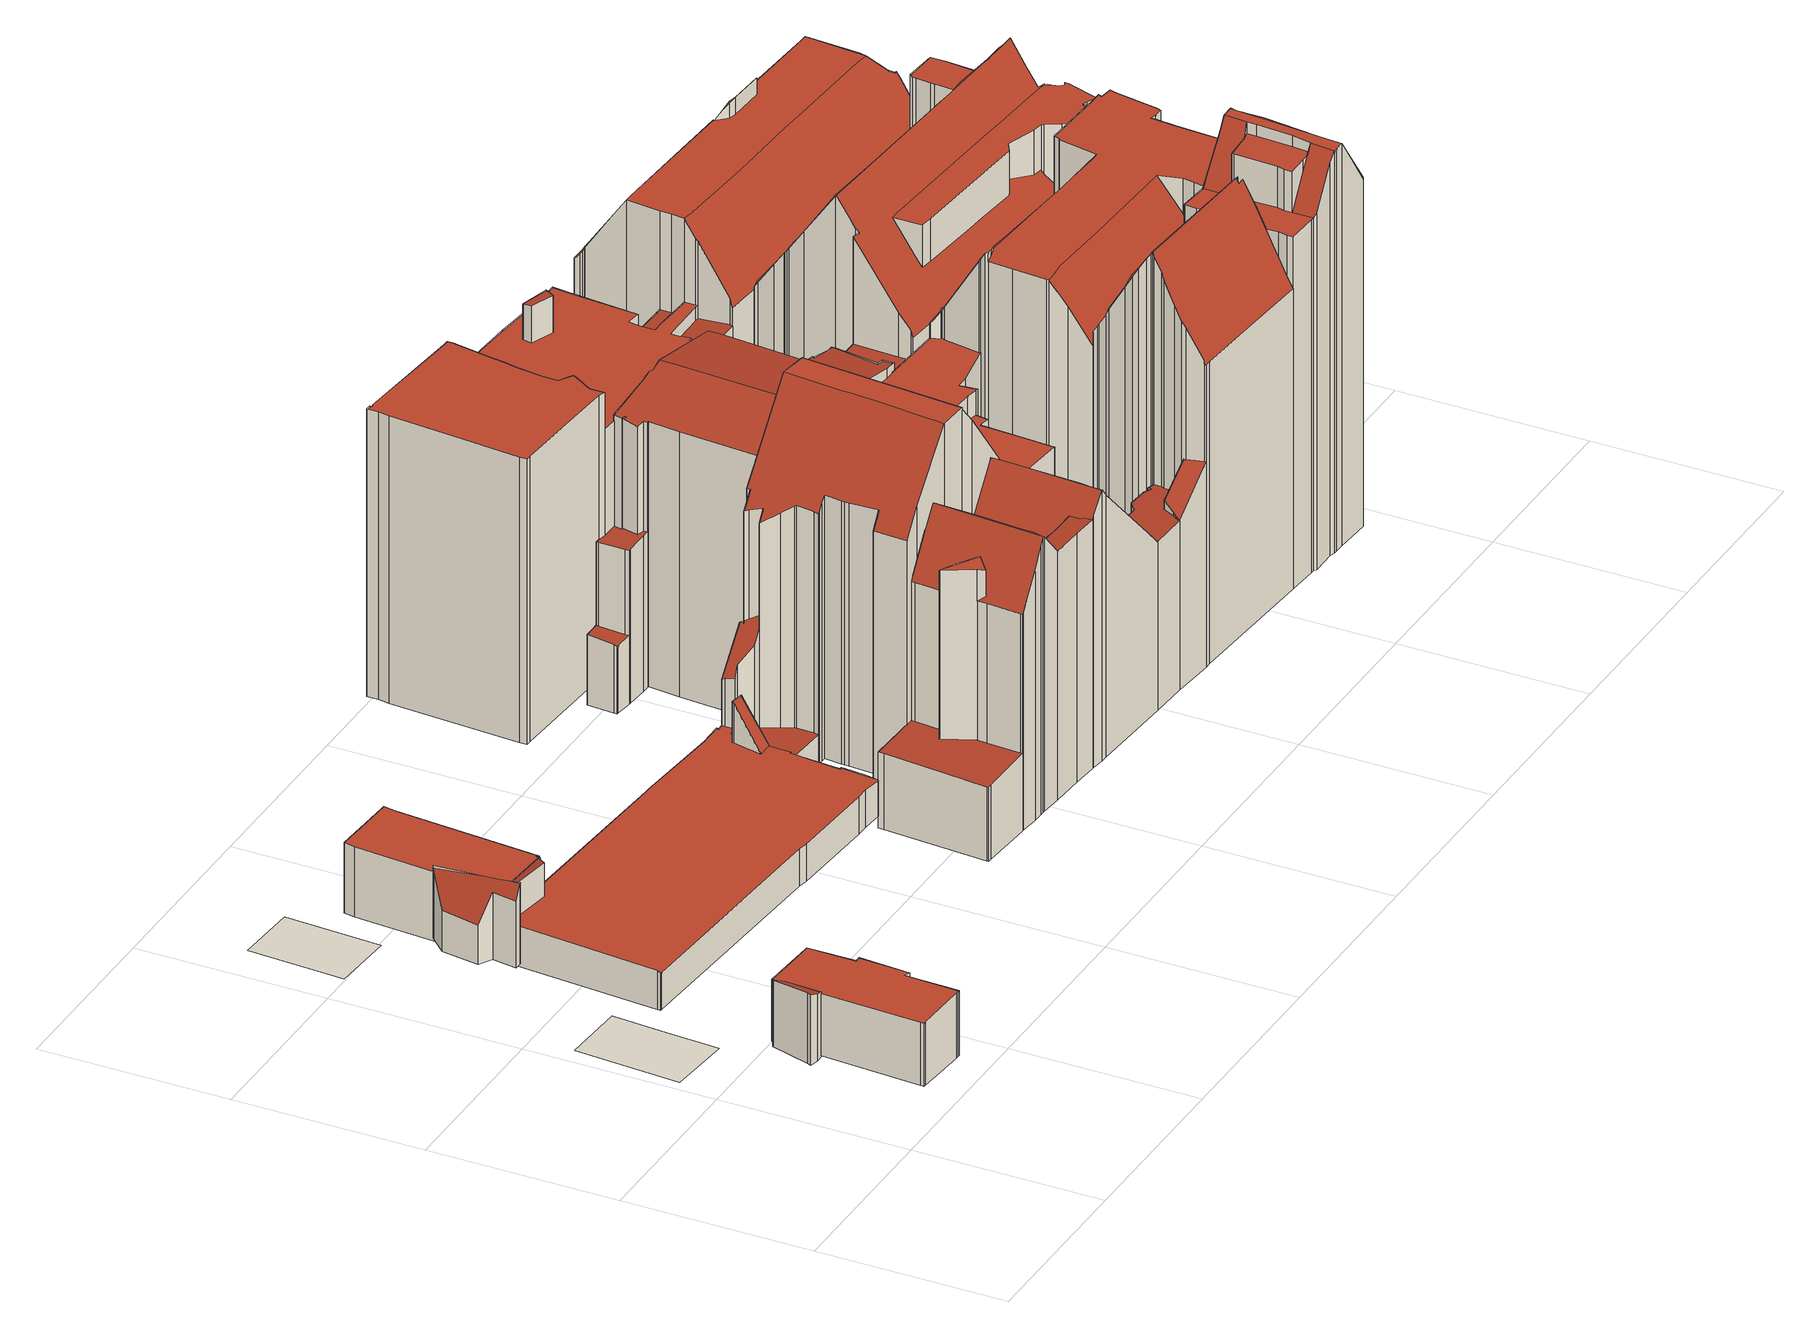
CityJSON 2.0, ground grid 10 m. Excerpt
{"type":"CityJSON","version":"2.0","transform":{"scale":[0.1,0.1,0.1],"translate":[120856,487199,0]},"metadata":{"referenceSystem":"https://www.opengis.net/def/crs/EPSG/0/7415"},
"CityObjects":{
"building1":{"type":"Building","attributes":{"dak_type":"slanted","data_area":1.14,"data_coverage":0.863,"geconstateerd":false,"gid":17598517,"h_dak_50p":4.83,"h_dak_70p":4.89,"h_dak_max":4.95,"h_dak_min":4.67,"h_maaiveld":1.17,"kas_warenhuis":false,"lod11_replace":false,"ondergronds_type":"above ground","oorspronkelijkbouwjaar":1005,"pw_actueel":"yes","pw_bron":"ahn3","reconstructie_methode":"tudelft3d-geoflow","reconstruction_skipped":false,"rmse_lod12":0.136,"rmse_lod13":0.136,"rmse_lod22":0.116,"rn":1,"status":"Pand in gebruik","t_run":45.29,"val3dity_codes_lod12":"[]","val3dity_codes_lod13":"[]","val3dity_codes_lod22":"[]"},"children":["building1-1"]},
"building1-1":{"type":"BuildingPart","parents":["building1"],"geometry":[{"type":"Solid","lod":"2.2","boundaries":[[[[0,1,2,3,4,5,6]],[[7,6,5,8]],[[8,5,4,9]],[[10,0,6,7]],[[9,4,3,11]],[[12,1,0,10]],[[13,2,1,12]],[[11,3,2,13]],[[12,10,7,8,9,11,13]]]],"semantics":{"surfaces":[{"type":"GroundSurface"},{"type":"WallSurface","on_footprint_edge":true},{"type":"RoofSurface"}],"values":[[0,1,1,1,1,1,1,1,2]]}}]},
"building2":{"type":"Building","attributes":{"dak_type":"horizontal","data_area":24.01,"data_coverage":0.89,"geconstateerd":false,"gid":17598515,"h_dak_50p":4.69,"h_dak_70p":4.72,"h_dak_max":4.9,"h_dak_min":4.61,"h_maaiveld":1.25,"kas_warenhuis":false,"lod11_replace":false,"ondergronds_type":"above ground","oorspronkelijkbouwjaar":1005,"pw_actueel":"yes","pw_bron":"ahn3","reconstructie_methode":"tudelft3d-geoflow","reconstruction_skipped":false,"rmse_lod12":0.0453,"rmse_lod13":0.0449,"rmse_lod22":0.0235,"rn":1,"status":"Pand in gebruik","t_run":69.12,"val3dity_codes_lod12":"[]","val3dity_codes_lod13":"[]","val3dity_codes_lod22":"[]"},"children":["building2-1"]},
"building2-1":{"type":"BuildingPart","parents":["building2"],"geometry":[{"type":"Solid","lod":"2.2","boundaries":[[[[14,15,16,17,18,19,20,21,22,23,24,25,26,27,28,29]],[[30,20,19,31]],[[31,19,18,32]],[[33,28,27,34]],[[35,15,14,36]],[[37,17,16,38]],[[32,18,17,37]],[[39,26,25,40]],[[34,27,26,39]],[[40,25,24,41]],[[42,22,21,43]],[[43,21,20,30]],[[41,24,23,44]],[[38,16,15,35]],[[36,14,29,45]],[[44,23,22,42]],[[45,29,28,33]],[[40,41,44,42,43,30,31,32,37,38,35,36,45,33,34,39]]]],"semantics":{"surfaces":[{"type":"GroundSurface"},{"type":"WallSurface","on_footprint_edge":true},{"type":"RoofSurface"}],"values":[[0,1,1,1,1,1,1,1,1,1,1,1,1,1,1,1,1,2]]}}]},
"building3":{"type":"Building","attributes":{"dak_type":"no points","data_area":0,"data_coverage":0,"geconstateerd":false,"gid":17598519,"h_maaiveld":1.18,"kas_warenhuis":false,"lod11_replace":false,"ondergronds_type":"above ground","oorspronkelijkbouwjaar":1005,"pw_actueel":"yes","pw_bron":"ahn3","reconstructie_methode":"tudelft3d-geoflow","reconstruction_skipped":true,"rn":1,"status":"Pand in gebruik","t_run":30.95},"geometry":[{"type":"MultiSurface","lod":"0","boundaries":[[[46,47,48,49,50]]]}]},
"building4":{"type":"Building","attributes":{"dak_type":"slanted","data_area":2.9,"data_coverage":0.989,"geconstateerd":false,"gid":17598529,"h_dak_50p":4.79,"h_dak_70p":4.87,"h_dak_max":5,"h_dak_min":3.23,"h_maaiveld":1.32,"kas_warenhuis":false,"lod11_replace":false,"ondergronds_type":"above ground","oorspronkelijkbouwjaar":1005,"pw_actueel":"yes","pw_bron":"ahn3","reconstructie_methode":"tudelft3d-geoflow","reconstruction_skipped":false,"rmse_lod12":0.595,"rmse_lod13":0.755,"rmse_lod22":0.177,"rn":1,"status":"Pand in gebruik","t_run":40.43,"val3dity_codes_lod12":"[]","val3dity_codes_lod13":"[]","val3dity_codes_lod22":"[]"},"children":["building4-1"]},
"building4-1":{"type":"BuildingPart","parents":["building4"],"geometry":[{"type":"Solid","lod":"2.2","boundaries":[[[[51,52,53,54,55,56,57,58]],[[59,56,55,60]],[[61,54,53,62]],[[62,53,52,63]],[[64,58,57,65]],[[66,51,58,64]],[[63,52,51,66]],[[65,57,56,59]],[[60,55,54,61]],[[61,62,63,66,64,65,59,60]]]],"semantics":{"surfaces":[{"type":"GroundSurface"},{"type":"WallSurface","on_footprint_edge":true},{"type":"RoofSurface"}],"values":[[0,1,1,1,1,1,1,1,1,2]]}}]},
"building5":{"type":"Building","attributes":{"dak_type":"no planes","data_area":0,"data_coverage":0,"geconstateerd":false,"gid":17598509,"h_maaiveld":1.16,"kas_warenhuis":false,"lod11_replace":false,"ondergronds_type":"above ground","oorspronkelijkbouwjaar":1005,"pw_actueel":"yes","pw_bron":"ahn3","reconstructie_methode":"tudelft3d-geoflow","reconstruction_skipped":true,"rn":1,"status":"Pand in gebruik","t_run":24.89},"geometry":[{"type":"MultiSurface","lod":"0","boundaries":[[[67,68,69,70]]]}]},
"building6":{"type":"Building","attributes":{"dak_type":"horizontal","data_area":26.65,"data_coverage":0.848,"geconstateerd":false,"gid":17598507,"h_dak_50p":4.86,"h_dak_70p":4.87,"h_dak_max":5.01,"h_dak_min":4.78,"h_maaiveld":1.12,"kas_warenhuis":false,"lod11_replace":false,"ondergronds_type":"above ground","oorspronkelijkbouwjaar":1005,"pw_actueel":"yes","pw_bron":"ahn3","reconstructie_methode":"tudelft3d-geoflow","reconstruction_skipped":false,"rmse_lod12":0.0403,"rmse_lod13":0.042,"rmse_lod22":0.0267,"rn":1,"status":"Pand in gebruik","t_run":57.33,"val3dity_codes_lod12":"[]","val3dity_codes_lod13":"[]","val3dity_codes_lod22":"[]"},"children":["building6-1"]},
"building6-1":{"type":"BuildingPart","parents":["building6"],"geometry":[{"type":"Solid","lod":"2.2","boundaries":[[[[71,72,73,74,75,76,77,78,79,80,81]],[[82,76,75,83]],[[84,71,81,85]],[[86,78,77,87]],[[87,77,76,82]],[[88,79,78,86]],[[89,80,79,88]],[[90,74,73,91]],[[91,73,72,92]],[[83,75,74,90]],[[92,72,71,84]],[[85,81,80,89]],[[92,84,85,89,88,86,87,82,83,90,91]]]],"semantics":{"surfaces":[{"type":"GroundSurface"},{"type":"WallSurface","on_footprint_edge":true},{"type":"RoofSurface"}],"values":[[0,1,1,1,1,1,1,1,1,1,1,1,2]]}}]},
"building7":{"type":"Building","attributes":{"dak_type":"slanted","data_area":401.01,"data_coverage":0.884,"geconstateerd":false,"gid":17598534,"h_dak_50p":14.51,"h_dak_70p":17.62,"h_dak_max":20.43,"h_dak_min":2.55,"h_maaiveld":1.09,"kas_warenhuis":false,"lod11_replace":false,"ondergronds_type":"above ground","oorspronkelijkbouwjaar":1730,"pw_actueel":"yes","pw_bron":"ahn3","reconstructie_methode":"tudelft3d-geoflow","reconstruction_skipped":false,"rmse_lod12":8.68,"rmse_lod13":1.57,"rmse_lod22":0.309,"rn":1,"status":"Pand in gebruik","t_run":903.51,"val3dity_codes_lod12":"[]","val3dity_codes_lod13":"[]","val3dity_codes_lod22":"[]"},"children":["building7-1"]},
"building7-1":{"type":"BuildingPart","parents":["building7"],"geometry":[{"type":"Solid","lod":"2.2","boundaries":[[[[93,94,95,96,97,98,99,100,101,102,103,104,105,78,77,106,107,108,109,110,111,112,113,114,115,116,117,118,119,120,121,122,123,124,125,126,127,128,129,130,131,132,133,134,135,136,137,138,139,140,141,142,143,144,145,146,147,148,149,150,151,152,153,154,155,156,157,158,159,160,161,162,163,164,165,166,167,168,169,170,171,172,173,174,175]],[[176,140,139,177]],[[178,163,162,179]],[[179,162,161,180]],[[181,123,122,182]],[[183,118,117,184]],[[185,169,168,186]],[[187,105,104,188]],[[189,187,190,191]],[[192,121,120,193]],[[194,195,196,197]],[[198,138,137,199]],[[199,137,136,200]],[[201,77,78,202]],[[202,78,105,187,189]],[[203,204,205,206]],[[207,145,144,208]],[[209,210,211,212]],[[213,149,148,214]],[[214,148,147,215]],[[216,217,218,219]],[[197,196,220,221]],[[222,119,118,183]],[[223,154,153,224]],[[221,220,152,151,225]],[[226,227,195,194]],[[227,226,228]],[[229,124,123,181]],[[230,135,134,231]],[[231,134,133,232]],[[233,95,94,234]],[[234,94,93,235]],[[236,174,173,237]],[[238,239,170,169,185]],[[240,172,171,241]],[[242,224,153,152,220]],[[243,244,245,210,209]],[[246,247,248,249]],[[250,116,115,247,246]],[[251,146,145,207]],[[252,253,232,254]],[[255,230,253,252]],[[256,200,136,135,230,255]],[[257,223,258,259]],[[260,128,127,261]],[[262,263,264,265]],[[266,97,96,267]],[[212,211,268,269,270]],[[188,104,103,271]],[[272,273,274,275]],[[276,98,97,266]],[[277,155,154,223,257]],[[219,218,278,279]],[[259,258,279,280]],[[280,279,278,281,282]],[[283,114,113,284,285]],[[182,122,121,192]],[[215,147,146,251]],[[286,107,106,287]],[[288,289,290,291]],[[292,293,289,288]],[[294,129,128,260,295]],[[295,260,296,297]],[[298,299,300,301]],[[302,167,166,303]],[[304,109,108,305]],[[306,132,131,307,308]],[[309,310,311,312]],[[205,313,206]],[[206,313,314,315]],[[315,314,310,309]],[[313,205,299,298]],[[316,110,109,304]],[[261,127,126,317]],[[318,165,164,319]],[[320,240,263,262]],[[237,173,172,240,320]],[[321,322,323]],[[324,325,326,327]],[[328,329,330,331,332]],[[282,281,325,324]],[[225,151,150,333]],[[334,335,336,337]],[[338,101,100,339]],[[340,287,106,77,201]],[[275,274,287,340]],[[193,120,119,222]],[[249,248,341,342]],[[186,168,167,302]],[[319,164,163,178]],[[235,93,175,343]],[[331,330,244,243]],[[332,331,344,345]],[[191,190,273,272]],[[317,126,125,346]],[[346,125,124,229]],[[269,268,217,216]],[[270,269,347,348]],[[348,347,224,242]],[[303,166,165,318]],[[349,142,141,350,351]],[[352,156,155,277]],[[350,141,140,176]],[[353,354,200,256]],[[177,139,138,198]],[[254,232,133,132,306]],[[333,150,149,213]],[[355,157,156,352]],[[323,322,356,357]],[[358,359,360,361]],[[362,143,142,349]],[[297,296,293,292]],[[208,144,143,362]],[[351,350,354,353]],[[363,364,327,365]],[[305,108,107,286]],[[247,115,114,283]],[[184,117,116,250]],[[366,367,368]],[[369,370,371,372]],[[373,374,375,376]],[[377,111,110,316]],[[284,113,112,378]],[[378,112,111,377]],[[379,380,301,381]],[[381,301,300,382,383]],[[285,284,380,379]],[[383,382,359,358]],[[337,336,384,385]],[[386,361,360,335,334]],[[342,341,361,386]],[[372,371,374,373]],[[387,388,389,390]],[[365,327,326,391,388,387]],[[388,391,245,244]],[[390,389,392,393]],[[393,392,394,395]],[[396,395,394,329,328]],[[291,290,395,396]],[[345,344,397]],[[398,102,101,338]],[[271,103,102,398]],[[180,161,160,399]],[[399,160,159,400]],[[376,375,364,363]],[[307,131,130,401]],[[401,130,129,294]],[[308,307,402,403]],[[402,404,403]],[[403,404,367,366]],[[339,100,99,405]],[[405,99,98,276]],[[343,175,174,236]],[[385,384,406,407]],[[408,158,157,355]],[[400,159,158,409]],[[409,158,408]],[[312,311,410]],[[265,264,204,203]],[[241,171,170,239]],[[407,406,239,238]],[[267,96,95,233]],[[357,356,370,369]],[[253,230,231,232]],[[224,347,269,216,219,279,258,223]],[[191,272,275,340,201,202,189]],[[363,365,387,390,393,395,290,289,293,296,260,261,317,346,229,181,411,321,323,357,369,372,373,376]],[[217,268,211,210,245,391,326,325,281,278,218]],[[212,270,348,242,220,196,195,227,228,412,413,414]],[[177,198,199,200,354,350,176]],[[415,416,417,418,419,420,371,370,356,322,321,411,181,182,192,421,409,408,355,352,277]],[[262,265,203,410,311,310,314,313,298,301,380,284,378,377,316,304,305,286,287,274,273,190,187,188,271,398,338,339,405,276,266,267,233,234,235,343,236,237,320]],[[381,383,358,361,341,248,247,283,285,379]],[[204,264,263,240,241,239,406,384,336,335,360,359,382,300,299,205]],[[329,394,392,389,388,244,330]],[[385,407,238,185,186,302,303,318,319,178,179,180,399,400,422,423,424,425,426,427,193,222,183,184,250,246,249,342,386,334,337]],[[420,419,418,417,416,415,277,257,259,280,282,324,327,364,375,374,371]],[[367,404,402,307,401,294,295,297,292,288,291,396,328,332,345,397,428,429,368]],[[403,366,368,429,428,397,344,331,243,209,212,414,413,412,228,226,194,197,221,225,333,213,214,215,251,207,208,362,349,351,353,256,255,252,254,306,308]],[[409,421,192,193,427,426,425,424,423,422,400]],[[312,410,203,206,315,309]]]],"semantics":{"surfaces":[{"type":"GroundSurface"},{"type":"WallSurface","on_footprint_edge":true},{"type":"WallSurface","on_footprint_edge":false},{"type":"RoofSurface"}],"values":[[0,1,1,1,1,1,1,1,2,1,2,1,1,1,1,2,1,2,1,1,2,2,1,1,1,2,2,1,1,1,1,1,1,1,1,1,2,2,1,1,2,2,1,2,1,2,1,2,1,2,1,1,2,2,2,1,1,1,1,2,2,1,2,2,1,1,1,2,2,2,2,2,1,1,1,2,1,2,2,2,2,1,2,1,1,2,1,2,1,1,1,2,2,2,1,1,2,2,2,1,1,1,1,2,1,1,1,1,2,2,1,2,1,2,2,1,1,1,2,2,2,1,1,1,2,2,2,2,2,2,2,2,2,2,2,2,2,2,2,2,1,1,1,1,2,1,1,2,2,2,1,1,1,2,1,1,1,2,2,1,2,1,2,3,3,3,3,3,3,3,3,3,3,3,3,3,3,3,3,3,3]]}}]},
"building8":{"type":"Building","attributes":{"dak_type":"slanted","data_area":174.55,"data_coverage":0.864,"geconstateerd":false,"gid":17599100,"h_dak_50p":14.82,"h_dak_70p":19.44,"h_dak_max":22.4,"h_dak_min":4.49,"h_maaiveld":0.493,"kas_warenhuis":false,"lod11_replace":false,"ondergronds_type":"above ground","oorspronkelijkbouwjaar":1005,"pw_actueel":"yes","pw_bron":"ahn3","reconstructie_methode":"tudelft3d-geoflow","reconstruction_skipped":false,"rmse_lod12":6.31,"rmse_lod13":1.42,"rmse_lod22":0.278,"rn":1,"status":"Pand in gebruik","t_run":530.34,"val3dity_codes_lod12":"[]","val3dity_codes_lod13":"[]","val3dity_codes_lod22":"[]"},"children":["building8-1"]},
"building8-1":{"type":"BuildingPart","parents":["building8"],"geometry":[{"type":"Solid","lod":"2.2","boundaries":[[[[430,431,432,433,434,435,436,437,438,439,440,441,442,443,444,445,446,447,448,449,450,451,452,453,454,455,456,457,458,459,460,461,462,463,464,465,466,467,468,469,470,471,472,473,474,475,476,477,478,479,480,481,482,483,484,485,486,487,488]],[[489,490,491,492]],[[493,454,453,494,495]],[[496,457,456,497]],[[498,436,435,499]],[[500,501,502]],[[503,446,445,504]],[[501,500,505,506]],[[507,475,474,508]],[[495,494,509,510]],[[511,459,458,512]],[[513,472,471,514]],[[515,516,517,518]],[[519,437,436,498]],[[520,440,439,521]],[[522,523,524,525]],[[526,443,442,527]],[[528,466,465,529]],[[530,452,451,531]],[[532,441,440,520]],[[533,438,437,519]],[[534,449,448,535]],[[536,537,538,539,540]],[[540,539,541,490,489]],[[542,455,454,493]],[[543,544,545,546]],[[547,548,549,550]],[[551,462,461,549]],[[497,456,455,542]],[[508,474,473,552]],[[553,554,555,556]],[[557,558,544,543]],[[559,560,561,562,563]],[[564,565,560,559]],[[566,488,487,567]],[[568,569,570]],[[552,473,472,513]],[[571,572,558,557]],[[573,574,572,571,575]],[[576,481,480,577]],[[506,505,578,579]],[[575,571,580,581]],[[582,583,584,585]],[[546,545,583,582]],[[586,587,588,589]],[[529,465,464,590]],[[591,444,443,526]],[[592,484,483,593]],[[514,471,470,594,595]],[[525,524,548,547]],[[531,451,450,596]],[[518,517,597,598,599]],[[600,601,463,462,551]],[[602,603,604,605]],[[593,483,482,606]],[[607,608,609,610]],[[611,612,608,607]],[[512,458,457,496]],[[594,470,469,613]],[[595,594,614,615]],[[616,476,475,507]],[[617,477,476,616]],[[577,480,479,618]],[[619,486,485,620]],[[621,482,481,576]],[[622,623,624,625]],[[599,598,623,622]],[[625,624,626,627]],[[628,629,612,611]],[[630,631,632,633]],[[535,448,447,634]],[[635,636,634,637]],[[494,453,452,530]],[[510,509,538,537]],[[537,536,638]],[[579,578,569,568]],[[590,464,463,601]],[[639,640,641]],[[613,469,468,642]],[[643,644,645,646]],[[596,450,449,534]],[[647,648,649]],[[562,561,554,553]],[[563,562,650,651]],[[652,653,654,655]],[[655,654,656,657]],[[657,656,587,586]],[[658,659,660,661]],[[662,663,664,665]],[[606,482,621]],[[618,479,478,666]],[[666,478,477,617]],[[627,626,667,668]],[[668,667,669,670]],[[589,588,671,672]],[[659,658,502]],[[642,468,467,603,602]],[[673,430,488,566]],[[610,609,570]],[[620,485,484,592]],[[633,632,601,600]],[[646,645,631,630]],[[585,584,674,675]],[[676,677,678,679,680]],[[675,674,681,682]],[[683,684,677,676]],[[682,681,684,683]],[[521,439,438,533]],[[504,445,444,591]],[[685,686,640,639]],[[648,647,686,685]],[[527,442,441,532]],[[637,634,447,446,503]],[[499,435,434,687]],[[687,434,433,688]],[[689,690,687]],[[490,541,691,692]],[[692,691,636,635]],[[492,491,638]],[[556,555,693,694]],[[695,696,697,698]],[[679,678,696,695]],[[680,679,699]],[[700,701,644,643]],[[598,597,701,700]],[[605,604,516,515]],[[603,467,466,528]],[[694,693,690,689]],[[651,650,702]],[[702,650,688,703]],[[704,432,431,705]],[[706,707,705,708]],[[703,688,433,432,704]],[[550,549,461,460,709]],[[710,711,712,713]],[[713,712,714,715]],[[716,717,718,719]],[[715,714,720,721]],[[722,723,711,710]],[[721,720,723,722]],[[709,460,459,511]],[[724,725,523,522]],[[670,669,574,573]],[[726,727,725,724]],[[719,718,727,726]],[[698,697,717,716]],[[728,729,565,564]],[[581,580,729,728]],[[615,614,730,731]],[[731,730,732]],[[665,664,732]],[[672,671,663,662]],[[661,660,629,628]],[[653,652,733]],[[734,735,707,706]],[[735,734,733]],[[708,705,431,430,673]],[[567,487,486,619]],[[569,578,505,500,502,658,661,628,611,607,610,570]],[[634,636,691,541,539,538,509,494,530,531,596,534,535]],[[617,616,507,736,737,738,739,740,593,606,621,576,577,618,666]],[[620,592,593,740,739,738,737,736,507,508,741,501,506,579,568,742]],[[743,744,686,647,649,745,746,747,521,533,519,748,749,750,751,512,496,497,752]],[[648,685,639,641,753,754,532,520,521,747,746,745,649]],[[532,754,753,641,640,686,744,743,752,497,542,493,755,756,757,758,759,760,527]],[[759,758,757,756,755,493,495,510,537,638,491,490,692,635,637,503,504,591,526,527,760]],[[492,638,536,540,489]],[[552,513,514,761,762,659,502,501,741,508]],[[516,604,603,528,529,590,601,632,631,645,644,701,597,517]],[[688,650,562,553,556,694,689,687]],[[709,511,512,751,750,749,748,519,498,499,763,764,699,679,695,698,716,719,726,724,522,525,547,550],[720,714,712,711,723]],[[721,722,710,713,715]],[[575,581,728,564,559,563,651,702,703,704,705,707,735,733,652,655,657,586,765,573]],[[729,580,571,557,543,546,582,585,675,682,683,676,680,699,764,763,499,687,690,693,555,554,561,560,565]],[[732,730,614,594,613,642,602,605,515,518,599,622,625,627,668,670,573,765,586,589,672,662,665]],[[570,609,608,766,767,566,567,619,620,742,568]],[[708,673,566,767,766,608,612,629,660,659,762,761,514,595,615,731,732,664,663,671,588,587,656,654,653,733,734,706]],[[624,623,598,700,643,646,630,633,600,551,549,548,524,523,725,727,718,717,697,696,678,677,684,681,674,584,583,545,544,558,572,574,669,667,626]]]],"semantics":{"surfaces":[{"type":"GroundSurface"},{"type":"WallSurface","on_footprint_edge":false},{"type":"WallSurface","on_footprint_edge":true},{"type":"RoofSurface"}],"values":[[0,1,2,2,2,1,2,1,2,1,2,2,1,2,2,1,2,2,2,2,2,2,1,1,2,1,1,2,2,2,1,1,1,1,2,1,2,1,1,2,1,1,1,1,1,2,2,2,2,1,2,1,2,1,2,1,1,2,2,1,2,2,2,2,2,1,1,1,1,1,2,1,2,1,1,1,2,1,2,1,2,1,1,1,1,1,1,1,1,2,2,2,1,1,1,1,2,2,1,2,1,1,1,1,1,1,1,2,2,1,1,2,2,2,2,1,1,1,1,1,1,1,1,1,1,1,2,1,1,1,2,1,2,2,1,1,1,1,1,1,2,1,1,1,1,1,1,1,1,1,1,1,1,1,1,1,2,2,3,3,3,3,3,3,3,3,3,3,3,3,3,3,3,3,3,3,3,3]]}}]},
"building9":{"type":"Building","attributes":{"dak_type":"slanted","data_area":277.92,"data_coverage":0.884,"geconstateerd":false,"gid":17598512,"h_dak_50p":16.45,"h_dak_70p":17.51,"h_dak_max":21.67,"h_dak_min":2.33,"h_maaiveld":1.12,"kas_warenhuis":false,"lod11_replace":false,"ondergronds_type":"above ground","oorspronkelijkbouwjaar":1886,"pw_actueel":"yes","pw_bron":"ahn3","reconstructie_methode":"tudelft3d-geoflow","reconstruction_skipped":false,"rmse_lod12":2.6,"rmse_lod13":1.66,"rmse_lod22":0.372,"rn":1,"status":"Pand in gebruik","t_run":493.85,"val3dity_codes_lod12":"[]","val3dity_codes_lod13":"[]","val3dity_codes_lod22":"[]"},"children":["building9-1"]},
"building9-1":{"type":"BuildingPart","parents":["building9"],"geometry":[{"type":"Solid","lod":"2.2","boundaries":[[[[768,769,770,771,772,773,774,775,776,777,778,779,780,781,782,783,784,785,786,787,788,789,790,791,792,793,794,795,796,797,798,799,800,801,802,803,804,805,806,807,808,809,810,811,812]],[[813,793,792,814]],[[815,797,796,816]],[[817,806,805,818]],[[819,779,778,820]],[[821,807,806,817]],[[822,823,824,825]],[[826,827,828,829]],[[829,828,794,793,813]],[[830,808,807,821]],[[831,780,779,819]],[[818,805,804,832]],[[833,834,835,836]],[[837,838,839,840]],[[816,796,795,841]],[[842,843,844,845]],[[845,844,846]],[[847,771,770,848]],[[849,777,776,850]],[[851,787,786,852]],[[853,854,855,856]],[[857,820,778,777,849]],[[852,786,785,858]],[[856,855,859,860]],[[825,824,843,842]],[[861,802,801,862]],[[863,784,783,864]],[[865,831,854,853]],[[866,867,868,869]],[[870,871,872,873]],[[874,781,780,831,865]],[[875,788,787,851]],[[869,868,876,877]],[[860,859,878,879]],[[858,785,784,863]],[[880,881,882,883,884]],[[884,883,885,886]],[[840,839,798,797,815]],[[887,799,798,839]],[[832,804,803,888]],[[889,890,891,892]],[[873,872,893,894,895]],[[886,885,896,897,898]],[[899,900,901,902]],[[883,882,903,904]],[[904,903,905,906]],[[907,908,909,910]],[[911,887,834,833]],[[912,800,799,887,911]],[[913,773,772,914]],[[914,772,771,847]],[[895,894,820,857]],[[915,916,893,872]],[[898,897,871,870]],[[897,896,900,899]],[[917,774,773,913]],[[888,803,802,861]],[[918,919,920,921]],[[921,920,922,923]],[[924,925,926,927]],[[928,929,916,915]],[[841,795,794,828]],[[930,931,932,933]],[[933,932,934,935]],[[864,783,782,936,937]],[[862,801,800,912]],[[938,939,867,866]],[[902,901,939,938]],[[940,941,942,943]],[[943,942,929,928]],[[879,878,941,940]],[[944,775,774,917]],[[850,776,775,944]],[[945,946,890,889]],[[923,922,947,948]],[[949,812,811,950]],[[951,952,953,954]],[[950,811,810,952,951]],[[955,956,957,958]],[[952,810,809,957]],[[959,960,961,962]],[[948,947,919,918]],[[935,934,946,945]],[[962,961,931,930]],[[936,782,781,874]],[[963,790,789,964]],[[964,789,788,875]],[[814,792,791,965]],[[965,791,790,963]],[[966,823,822]],[[877,876,906,967]],[[967,906,905,838,837]],[[910,909,881,880]],[[937,936,960,959]],[[892,891,925,924]],[[927,926,827,826]],[[968,969,970]],[[836,835,908,907]],[[971,768,812,949]],[[954,953,956,955]],[[958,957,809,808,830]],[[972,769,768,971]],[[848,770,769,972,973]],[[973,972,969,968]],[[883,904,906,876,868,867,939,901,900,896,885]],[[916,929,942,941,878,859,855,854,831,819,820,894,893]],[[948,918,921,923]],[[814,965,963,964,875,851,852,858,863,864,937,959,962,930,933,935,945,889,892,924,927,826,829,813]],[[881,909,908,835,834,887,839,838,905,903,882]],[[958,830,821,817,818,832,888,861,862,912,911,833,836,907,910,880,974,975,966,822,825,842,845,846,976,977,978,979,954,955]],[[938,866,869,877,967,837,840,815,816,841,828,827,926,925,891,890,946,934,932,931,961,960,936,874,865,853,856,860,879,940,943,928,915,872,871,897,899,902],[920,919,947,922]],[[980,981,977,976,846,844,843,824,823,966,975,974,880,884,886,898,982,983,984,985,986,987,988]],[[979,978,977,981,980,970,969,972,971,949,950,951,954]],[[956,953,952,957]],[[973,968,970,980,988,987,986,985,984,983,982,898,870,873,895,857,849,850,944,917,913,914,847,848]]]],"semantics":{"surfaces":[{"type":"GroundSurface"},{"type":"WallSurface","on_footprint_edge":true},{"type":"WallSurface","on_footprint_edge":false},{"type":"RoofSurface"}],"values":[[0,1,1,1,1,1,2,2,1,1,1,1,2,2,1,2,2,1,1,1,2,1,1,2,2,1,1,2,2,2,1,1,2,2,1,2,2,1,1,1,2,2,2,2,2,2,2,2,1,1,1,2,2,2,2,1,1,2,2,2,2,1,2,2,1,1,2,2,2,2,2,1,1,2,2,1,2,1,2,1,2,2,2,2,1,1,1,1,1,2,2,2,2,2,2,2,2,2,1,2,1,1,1,2,3,3,3,3,3,3,3,3,3,3,3]]}}]},
"building10":{"type":"Building","attributes":{"dak_type":"slanted","data_area":211.12,"data_coverage":0.881,"geconstateerd":false,"gid":17598536,"h_dak_50p":16.81,"h_dak_70p":18.81,"h_dak_max":21.05,"h_dak_min":2.74,"h_maaiveld":0.447,"kas_warenhuis":false,"lod11_replace":false,"ondergronds_type":"above ground","oorspronkelijkbouwjaar":1730,"pw_actueel":"yes","pw_bron":"ahn3","reconstructie_methode":"tudelft3d-geoflow","reconstruction_skipped":false,"rmse_lod12":3.9,"rmse_lod13":1.8,"rmse_lod22":0.341,"rn":1,"status":"Pand in gebruik","t_run":454.5,"val3dity_codes_lod12":"[]","val3dity_codes_lod13":"[]","val3dity_codes_lod22":"[]"},"children":["building10-1"]},
"building10-1":{"type":"BuildingPart","parents":["building10"],"geometry":[{"type":"Solid","lod":"2.2","boundaries":[[[[989,990,991,992,993,994,995,996,997,998,999,1000,1001,1002,1003,1004,1005,1006,1007,1008,1009,1010,1011,1012,1013,1014,1015,1016,1017,1018,1019,1020,1021,1022,1023,1024,1025,1026,1027,1028,1029,1030,1031,1032,1033,1034,1035,1036,1037,1038,1039,1040,1041,1042,1043,1044,1045,1046,1047,1048,1049],[1050,1051,1052,1053,1054,1055,1056,1057,1058,1059,1060,1061,1062,1063,1064,1065]],[[1066,1016,1015,1067]],[[1068,1051,1050,1069]],[[1070,1040,1039,1071]],[[1072,1073,995,994,1074]],[[1074,994,993,1075]],[[1076,1034,1033,1077]],[[1078,1041,1040,1070,1079]],[[1080,1055,1054,1081]],[[1082,1083,1081,1084]],[[1085,1086,1087,1088]],[[1089,1065,1064,1090]],[[1091,1057,1056,1092]],[[1090,1064,1063,1093]],[[1069,1050,1065,1089]],[[1094,1045,1044,1095]],[[1096,1028,1027,1097]],[[1067,1015,1014,1098]],[[1099,1047,1046,1100]],[[1101,1031,1030,1102,1103]],[[1092,1056,1055,1104]],[[1105,1106,1107,1108]],[[1109,1000,999,1110]],[[1111,1112,1110,1113]],[[1114,1023,1022,1115]],[[1116,1117,1115,1118]],[[1118,1115,1022,1021,1119]],[[1102,1030,1029,1120,1121]],[[1122,1032,1031,1101]],[[1121,1120,1123,1124]],[[1103,1102,1125,1126]],[[1126,1125,1127,1128]],[[1129,1130,1131,1132]],[[1098,1014,1013,1133]],[[1134,1017,1016,1066]],[[1135,1020,1019,1136]],[[1137,1018,1017,1134]],[[1138,1136,1019,1018,1137]],[[1128,1127,1139,1140]],[[1141,1052,1051,1068]],[[1142,1143,1007,1006,1144]],[[1145,1008,1007,1143]],[[1146,1003,1002,1147]],[[1148,1001,1000,1109]],[[1149,1094,1150,1151]],[[1100,1046,1045,1094,1149]],[[1152,1024,1023,1114]],[[1097,1027,1026,1153]],[[1153,1026,1025,1154]],[[1155,1009,1008,1145,1156]],[[1132,1131,1143,1142]],[[1093,1063,1062,1157,1158]],[[1158,1157,1130,1129]],[[1159,1061,1060,1160]],[[1161,1053,1052,1141]],[[1084,1081,1054,1053,1161]],[[1162,1163,1164,1165]],[[1104,1080,1166,1167]],[[1055,1080,1104]],[[1165,1164,1168,1169]],[[1169,1168,1170,1171]],[[1172,1173,1163,1162]],[[1108,1107,1174,1175]],[[1176,1146,1106,1105]],[[1147,1002,1001,1148]],[[1156,1145,1177,1178]],[[1179,1180,1181]],[[1182,1183,1184,1185]],[[1186,1187,1183,1182]],[[1157,1062,1061,1159]],[[1120,1029,1028,1096]],[[1188,1189,1136,1138]],[[1190,1191,1189,1188]],[[1192,996,995,1073]],[[1075,993,992,1193]],[[1194,1091,1086,1085]],[[1195,1058,1057,1091,1194]],[[1185,1184,1160,1196]],[[1196,1160,1060,1059,1197]],[[1198,1049,1048,1199]],[[1199,1048,1047,1099]],[[1200,989,1049,1198]],[[1167,1166,1201,1202]],[[1202,1201,1038,1037,1203]],[[1151,1150,1204,1205]],[[1178,1177,1187,1186]],[[1077,1033,1032,1122]],[[1206,1207,1208,1209]],[[1210,1211,1207,1206]],[[1209,1208,1211,1210]],[[1212,1213,1214,1215]],[[1071,1039,1038,1201]],[[1079,1070,1216,1217]],[[1217,1216,1083,1082]],[[1171,1170,1213,1212]],[[1133,1013,1012,1218]],[[1154,1025,1024,1152]],[[1124,1123,1117,1116]],[[1140,1139,1219,1126]],[[1218,1012,1011,1220,1221]],[[1221,1220,1222,1223]],[[1224,1010,1009,1155]],[[1193,992,991,1225]],[[1225,991,990,1226]],[[1227,1005,1004,1228]],[[1119,1021,1020,1135]],[[1126,1219,1191,1190]],[[1229,1230,1231,1232]],[[1233,1043,1042,1234]],[[1095,1044,1043,1233]],[[1175,1174,1112,1111]],[[1226,990,989,1200]],[[1215,1214,1228,1235]],[[1235,1228,1004,1003,1146,1176]],[[1236,998,997,1237]],[[1113,1110,999,998,1236,1238]],[[1220,1011,1010,1224]],[[1088,1087,1203,1239]],[[1239,1203,1037,1036,1240]],[[1240,1036,1035,1241]],[[1242,1243,1244,1245]],[[1238,1236,1243,1242]],[[1245,1244,1073,1072]],[[1237,997,996,1192]],[[1246,1247,1248]],[[1247,1246,1173,1172]],[[1144,1006,1005,1227]],[[1232,1231,1249]],[[1234,1042,1041,1078]],[[1205,1204,1230,1229]],[[1241,1035,1034,1076]],[[1223,1222,1180,1179]],[[1197,1059,1058,1195]],[[1160,1184,1183,1187,1177,1145,1143,1131,1130,1157,1159]],[[1211,1208,1207]],[[1071,1201,1166,1080,1081,1083,1216,1070]],[[1117,1123,1120,1096,1097,1153,1154,1152,1114,1115]],[[1189,1191,1219,1139,1127,1125,1102,1121,1124,1116,1118,1119,1135,1136]],[[1112,1174,1107,1106,1146,1147,1148,1109,1110]],[[1176,1105,1108,1175,1111,1113,1238,1242,1245,1072,1250,1251,1248,1247,1172,1162,1165,1169,1171,1212,1215,1235]],[[1203,1087,1086,1091,1092,1104,1167,1202]],[[1239,1240,1252,1253,1181,1180,1222,1220,1224,1155,1156,1178,1186,1182,1185,1196,1197,1195,1194,1085,1088]],[[1192,1073,1244,1243,1236,1237]],[[1163,1173,1246,1248,1251,1250,1072,1074,1075,1193,1254,1255,1209,1210,1256,1257,1258,1259,1260,1261,1089,1090,1093,1158,1129,1132,1142,1144,1227,1228,1214,1213,1170,1168,1164]],[[1249,1262,1200,1198,1199,1099,1100,1149,1151,1205,1229,1232]],[[1233,1234,1078,1079,1217,1082,1084,1161,1141,1068,1069,1089,1261,1260,1259,1258,1257,1256,1210,1206,1209,1255,1254,1193,1225,1226,1200,1262,1249,1231,1230,1204,1150,1094,1095]],[[1240,1241,1076,1077,1122,1101,1103,1126,1128,1140,1126,1190,1188,1138,1137,1134,1066,1067,1098,1133,1218,1221,1223,1179,1181,1253,1252]]]],"semantics":{"surfaces":[{"type":"GroundSurface"},{"type":"WallSurface","on_footprint_edge":true},{"type":"WallSurface","on_footprint_edge":false},{"type":"RoofSurface"}],"values":[[0,1,1,1,1,1,1,1,1,2,2,1,1,1,1,1,1,1,1,1,1,2,1,2,1,2,1,1,1,2,2,2,2,1,1,1,1,1,2,1,1,1,1,1,2,1,1,1,1,1,2,1,2,1,1,1,2,2,1,2,2,2,2,2,1,2,2,2,2,1,1,2,2,1,1,2,1,2,1,1,1,1,2,1,2,2,1,2,2,2,2,1,2,2,2,1,1,2,2,1,2,1,1,1,1,1,2,2,1,1,2,1,2,1,1,1,1,2,1,1,2,2,2,1,2,2,1,2,1,2,1,2,1,3,3,3,3,3,3,3,3,3,3,3,3,3,3]]}}]}
},
"vertices":[
[34,65,12],[29,66,12],[30,68,12],[36,89,12],[39,84,12],[38,66,12],[38,65,12],[38,65,47],[38,66,47],[39,84,47],[34,65,48],[36,89,48],[29,66,50],[30,68,50],
[70,89,13],[71,89,13],[71,87,13],[70,63,13],[73,63,13],[71,36,13],[68,37,13],[66,8,13],[65,8,13],[63,8,13],[35,10,13],[34,10,13],[34,12,13],[39,90,13],[39,91,13],[40,91,13],[68,37,47],[71,36,47],[73,63,47],[39,91,46],[39,90,46],[71,89,46],[70,89,46],[70,63,47],[71,87,46],[34,12,47],[34,10,47],[35,10,47],[65,8,48],[66,8,48],[63,8,48],[40,91,46],
[43,150,0],[45,176,0],[10,178,0],[6,122,0],[41,119,0],
[48,225,13],[44,225,13],[46,238,13],[39,242,13],[42,262,13],[50,270,13],[51,271,13],[49,236,13],[50,270,49],[42,262,35],[39,242,34],[46,238,49],[44,225,49],[49,236,55],[51,271,52],[48,225,57],
[56,350,0],[22,352,0],[19,301,0],[53,299,0],
[90,317,11],[92,317,11],[91,311,11],[86,234,11],[85,235,11],[85,233,11],[51,235,11],[49,236,11],[49,237,11],[54,313,11],[55,319,11],[85,233,48],[85,235,48],[90,317,49],[55,319,49],[49,236,48],[51,235,48],[49,237,48],[54,313,49],[86,234,48],[91,311,49],[92,317,49],
[242,157,11],[243,157,11],[243,156,11],[242,144,11],[242,137,11],[230,138,11],[223,138,11],[175,141,11],[170,142,11],[44,150,11],[43,150,11],[43,152,11],[49,231,11],[83,233,11],[182,227,11],[185,227,11],[234,223,11],[240,223,11],[247,223,11],[247,222,11],[250,222,11],[267,221,11],[267,219,11],[271,219,11],[273,219,11],[274,219,11],[274,221,11],[308,219,11],[323,217,11],[358,215,11],[363,215,11],[383,214,11],[388,213,11],[407,212,11],[408,212,11],[441,210,11],[445,209,11],[546,203,11],[553,202,11],[589,200,11],[595,200,11],[601,199,11],[601,197,11],[600,194,11],[601,194,11],[601,193,11],[599,172,11],[599,168,11],[595,168,11],[590,168,11],[587,169,11],[587,167,11],[586,156,11],[584,119,11],[584,115,11],[583,114,11],[581,115,11],[551,117,11],[549,117,11],[543,117,11],[445,124,11],[401,126,11],[367,129,11],[366,129,11],[326,131,11],[318,132,11],[301,133,11],[277,135,11],[267,135,11],[268,153,11],[274,153,11],[275,169,11],[275,171,11],[275,173,11],[276,182,11],[273,182,11],[271,182,11],[270,182,11],[250,184,11],[245,184,11],[244,184,11],[243,173,11],[242,160,11],[599,168,27],[599,172,27],[274,153,154],[268,153,146],[267,135,146],[363,215,140],[358,215,145],[274,219,147],[273,219,147],[271,182,147],[273,182,150],[49,231,33],[43,152,32],[49,231,50],[50,231,33],[50,231,51],[323,217,192],[308,219,192],[545,126,190],[545,126,161],[544,121,152],[544,121,190],[601,193,27],[601,194,27],[600,194,27],[51,235,49],[49,236,49],[245,195,31],[245,195,26],[246,210,25],[246,210,54],[586,156,190],[587,167,190],[441,150,188],[441,150,31],[441,149,31],[441,149,188],[581,115,190],[583,114,190],[584,115,190],[441,140,53],[441,140,31],[408,142,31],[408,142,53],[543,117,146],[543,117,190],[274,221,147],[401,126,53],[445,124,53],[549,117,190],[546,132,190],[546,132,171],[543,144,190],[383,214,140],[601,197,27],[601,199,27],[595,200,27],[243,156,31],[243,157,31],[242,157,31],[243,173,31],[244,184,31],[270,182,146],[270,182,27],[245,184,26],[250,184,26],[445,124,148],[442,168,188],[442,168,71],[442,168,32],[267,219,139],[267,219,80],[268,217,81],[268,217,140],[271,219,144],[584,119,190],[594,198,190],[594,198,27],[595,200,190],[601,197,190],[600,194,190],[401,126,126],[401,128,53],[401,128,126],[441,210,140],[408,212,140],[245,189,31],[245,189,26],[245,190,26],[245,190,31],[242,137,30],[242,144,31],[443,140,31],[443,140,53],[443,140,175],[43,150,31],[77,227,51],[77,227,33],[80,230,33],[80,230,50],[230,138,31],[367,129,126],[402,142,31],[402,142,53],[402,142,126],[403,165,32],[403,165,126],[267,221,79],[250,222,32],[250,222,57],[182,227,32],[83,233,33],[444,204,157],[444,204,139],[441,185,139],[441,185,188],[445,206,155],[445,206,139],[445,209,148],[441,210,148],[444,206,139],[444,206,154],[246,215,32],[246,215,25],[250,215,25],[250,215,32],[276,182,153],[275,173,153],[234,223,32],[185,227,32],[589,200,190],[553,202,148],[553,202,190],[239,210,53],[239,210,32],[237,196,31],[237,196,32],[246,210,32],[239,211,32],[239,211,54],[240,223,32],[407,212,140],[275,171,153],[275,169,153],[245,184,31],[361,189,139],[362,177,137],[362,177,139],[409,164,126],[409,164,32],[410,171,33],[410,171,126],[440,181,194],[440,181,71],[443,181,71],[443,181,188],[443,181,193],[551,117,190],[269,201,142],[269,201,26],[271,195,27],[271,195,146],[170,142,31],[175,141,31],[83,233,49],[269,210,85],[269,210,142],[242,160,31],[448,182,188],[448,182,191],[388,213,140],[445,125,53],[445,125,151],[590,168,190],[595,168,27],[595,168,190],[366,129,126],[596,170,190],[596,170,27],[326,131,180],[362,176,137],[362,176,139],[260,210,73],[260,210,26],[265,210,26],[265,210,79],[587,169,190],[404,172,139],[404,172,126],[410,171,139],[551,198,190],[551,198,156],[547,177,190],[369,175,139],[369,175,127],[370,175,126],[370,175,139],[385,173,139],[385,173,126],[388,173,126],[388,173,139],[247,223,32],[247,222,32],[250,220,58],[250,220,32],[250,215,59],[254,216,25],[254,216,64],[271,194,27],[271,194,147],[265,210,136],[412,171,139],[412,171,71],[411,180,71],[411,180,139],[412,171,33],[417,180,71],[417,180,139],[441,184,71],[441,184,139],[441,184,190],[455,184,189],[44,150,31],[277,135,159],[301,133,191],[546,203,148],[552,199,153],[552,199,190],[552,199,154],[223,138,31],[271,185,27],[271,185,146],[318,132,190],[318,132,191],[237,195,31],[362,214,140],[487,147,189],[453,149,189],[447,149,188],[369,157,126],[369,159,126],[369,162,126],[369,163,126],[369,167,126],[369,169,126],[323,216,192],[302,138,191],[302,140,191],[304,171,192],[305,184,192],[305,188,192],[308,217,192],[465,183,189],[515,179,189],
[532,59,5],[515,60,5],[439,65,5],[435,65,5],[412,67,5],[391,68,5],[344,71,5],[340,71,5],[333,72,5],[332,72,5],[318,73,5],[300,74,5],[288,75,5],[287,75,5],[285,75,5],[279,75,5],[269,76,5],[268,76,5],[239,78,5],[237,78,5],[237,79,5],[241,134,5],[241,137,5],[271,135,5],[291,134,5],[315,132,5],[322,132,5],[338,131,5],[343,130,5],[389,127,5],[391,127,5],[397,127,5],[400,127,5],[404,126,5],[425,125,5],[429,125,5],[436,124,5],[437,124,5],[475,122,5],[488,121,5],[521,119,5],[536,117,5],[540,117,5],[552,116,5],[556,116,5],[563,116,5],[564,116,5],[582,114,5],[583,114,5],[583,113,5],[583,112,5],[583,110,5],[579,56,5],[559,57,5],[554,57,5],[552,57,5],[549,58,5],[535,58,5],[534,59,5],[269,100,139],[269,100,122],[270,96,125],[270,96,139],[291,134,154],[271,135,47],[271,135,122],[338,131,143],[322,132,120],[344,71,146],[391,68,96],[555,104,217],[555,104,223],[551,103,217],[269,76,123],[279,75,140],[555,99,217],[555,99,223],[563,116,223],[556,116,223],[271,133,47],[271,133,122],[389,127,102],[343,130,151],[540,117,199],[536,117,194],[437,121,174],[437,121,66],[436,117,65],[436,117,180],[340,71,151],[318,73,139],[332,72,139],[396,118,94],[396,118,76],[396,123,78],[396,123,94],[287,75,153],[288,75,153],[436,124,67],[429,125,68],[241,137,46],[241,134,46],[300,74,139],[333,72,141],[237,78,45],[239,78,45],[269,111,139],[269,111,122],[269,111,47],[262,116,47],[262,116,138],[269,100,47],[315,132,127],[433,92,95],[433,92,71],[431,93,71],[431,93,95],[397,124,94],[397,124,78],[397,127,79],[397,127,94],[400,127,79],[552,116,217],[434,76,115],[434,76,96],[418,78,96],[418,78,101],[433,94,95],[433,94,71],[434,77,189],[434,77,96],[434,75,96],[434,75,115],[434,75,186],[435,81,196],[435,81,96],[534,59,195],[535,58,197],[553,70,222],[553,70,217],[549,70,217],[437,93,95],[437,93,71],[438,94,220],[438,94,71],[437,93,218],[583,110,192],[583,112,192],[554,80,217],[554,80,223],[437,89,95],[437,89,211],[429,94,95],[429,94,71],[418,95,71],[418,95,95],[515,89,219],[515,89,194],[516,91,194],[516,91,216],[425,125,68],[285,75,150],[554,57,222],[559,57,222],[521,119,169],[521,119,193],[237,79,45],[435,115,65],[435,115,77],[435,115,185],[404,126,79],[404,126,68],[437,124,169],[437,124,67],[437,122,67],[437,122,172],[579,56,193],[534,70,217],[534,70,195],[545,70,211],[545,70,217],[534,74,217],[534,74,195],[488,121,169],[519,112,180],[519,112,194],[564,116,221],[582,114,194],[583,113,192],[549,58,217],[552,57,222],[579,56,192],[434,106,200],[434,106,75],[433,102,73],[433,102,208],[433,99,73],[433,99,212],[535,78,217],[535,78,195],[405,123,78],[405,123,67],[404,124,67],[404,124,78],[268,76,47],[268,77,122],[268,77,47],[268,76,122],[280,104,139],[317,84,138],[317,84,121],[302,85,139],[475,122,169],[416,116,77],[416,116,65],[406,117,65],[406,117,77],[321,84,122],[321,84,138],[332,84,138],[435,66,116],[435,66,170],[518,80,203],[518,80,194],[519,88,194],[519,88,216],[515,88,194],[515,88,216],[536,102,217],[536,102,194],[536,101,194],[536,101,217],[522,100,200],[522,100,194],[522,102,194],[522,102,198],[583,114,192],[434,95,72],[434,95,218],[438,95,72],[438,95,218],[520,91,194],[520,91,216],[532,59,195],[413,91,69],[413,91,95],[410,91,95],[410,91,70],[402,92,70],[402,92,86],[402,92,95],[412,91,69],[412,91,95],[411,91,95],[411,91,69],[319,84,138],[319,84,120],[412,67,96],[435,65,116],[413,69,97],[413,69,96],[269,95,47],[269,95,122],[415,72,96],[415,72,98],[398,98,91],[398,98,71],[394,104,72],[394,104,95],[393,94,95],[428,115,77],[428,115,65],[435,66,169],[435,65,168],[439,65,168],[515,60,167],[515,63,195],[515,63,173],[515,60,195],[391,127,100],[392,107,112],[392,107,97],[392,113,98],[392,113,112],[380,108,110],[380,108,112],[395,108,95],[395,108,74],[395,109,74],[395,109,95],[380,100,109],[380,100,112],[393,99,112],[393,99,96],[396,115,94],[396,115,76],[393,114,97],[393,114,75],[436,87,207],[436,87,95],[520,109,185],[520,109,194],[521,104,194],[517,75,194],[516,68,195],[516,68,181],[562,113,223],[562,104,223],[562,99,223],[560,70,222],[559,58,222],[556,114,223],[552,58,222],[322,130,120],[319,85,120],[332,78,138],[332,76,139],[332,75,139],[340,74,151],[340,76,151],[341,83,151],[343,124,151],[322,131,120],[301,80,139],[300,75,139],[291,132,154],[290,111,154],[289,98,154],[288,86,154],[288,81,154],[288,76,153],[536,115,194],[536,109,194],[391,70,96],[393,91,95],[447,94,219],[534,67,195],[534,66,195],
[596,312,11],[595,304,11],[595,302,11],[594,289,11],[594,286,11],[590,286,11],[538,289,11],[529,290,11],[495,292,11],[493,292,11],[414,298,11],[389,299,11],[386,299,11],[369,301,11],[296,305,11],[292,306,11],[229,310,11],[226,310,11],[226,314,11],[230,383,11],[231,389,11],[231,395,11],[234,395,11],[236,394,11],[237,395,11],[301,390,11],[304,390,11],[355,387,11],[392,384,11],[393,384,11],[401,384,11],[421,383,11],[423,382,11],[471,379,11],[482,379,11],[485,378,11],[512,377,11],[522,376,11],[596,371,11],[599,371,11],[599,366,11],[598,355,11],[598,354,11],[598,349,11],[598,345,11],[301,390,164],[237,395,165],[393,384,142],[392,384,142],[596,371,148],[522,376,148],[389,299,136],[414,298,137],[599,371,149],[505,345,196],[505,345,187],[509,344,187],[509,344,196],[304,387,164],[304,387,143],[304,390,143],[304,390,164],[599,366,156],[386,299,136],[512,377,148],[421,380,151],[421,380,24],[423,380,25],[423,380,151],[400,376,142],[400,376,24],[401,384,24],[401,384,142],[355,387,143],[529,343,196],[529,343,187],[530,344,187],[530,344,194],[533,349,187],[594,289,151],[595,302,171],[493,292,146],[495,292,146],[230,383,166],[226,314,165],[386,302,142],[386,302,136],[386,303,136],[386,303,142],[414,298,147],[226,310,165],[387,307,136],[387,307,142],[482,379,148],[471,379,147],[229,310,165],[292,306,164],[386,299,142],[388,328,142],[388,328,134],[388,332,134],[388,332,142],[416,318,178],[416,318,142],[416,317,142],[416,317,177],[369,301,143],[231,389,166],[389,339,133],[389,339,142],[389,307,136],[389,307,142],[419,355,187],[419,355,24],[417,337,24],[417,337,134],[417,337,187],[417,331,134],[417,331,187],[421,383,25],[485,378,148],[298,353,164],[298,353,144],[299,357,144],[299,357,164],[416,317,135],[415,300,137],[415,300,151],[416,324,135],[416,324,142],[416,324,187],[414,324,142],[414,324,135],[396,325,134],[396,325,142],[414,337,24],[414,337,134],[397,338,23],[397,338,133],[423,378,154],[423,378,24],[420,377,24],[420,377,155],[421,383,147],[423,382,147],[590,286,146],[594,286,146],[414,317,142],[414,317,135],[538,289,146],[365,366,162],[365,366,142],[368,371,142],[368,371,162],[352,375,143],[352,375,162],[300,363,164],[300,363,144],[300,364,144],[300,364,164],[389,317,142],[389,317,135],[303,324,164],[303,324,144],[303,325,144],[303,325,164],[296,329,144],[296,329,164],[296,305,144],[296,305,164],[388,325,142],[388,325,134],[388,313,142],[388,313,135],[388,317,135],[388,317,142],[529,290,146],[296,337,164],[296,337,144],[351,370,143],[351,370,163],[598,345,172],[598,349,172],[598,354,172],[598,354,33],[597,353,33],[597,353,174],[597,354,174],[597,354,33],[598,355,33],[598,355,172],[296,308,164],[296,308,144],[296,313,144],[296,313,164],[234,395,166],[231,395,166],[236,394,165],[500,350,187],[397,338,142],[594,304,174],[594,304,172],[590,306,177],[596,312,171],[595,304,171],[595,304,174],[423,355,187],[500,351,187],[581,346,187],[585,346,187],[591,350,180],[594,352,177],[582,313,187],[583,317,187],[422,323,187],[423,323,187],[466,320,187],[509,318,187],[525,317,187],[574,314,187],[575,314,187],
[593,260,4],[592,256,4],[592,247,4],[592,244,4],[591,235,4],[591,229,4],[595,228,4],[600,228,4],[603,228,4],[602,221,4],[602,219,4],[601,199,4],[596,200,4],[591,200,4],[586,200,4],[569,201,4],[466,208,4],[457,209,4],[426,211,4],[408,212,4],[401,212,4],[381,214,4],[345,216,4],[341,216,4],[335,217,4],[304,219,4],[302,219,4],[302,225,4],[305,271,4],[307,288,4],[306,288,4],[302,288,4],[290,289,4],[289,289,4],[280,290,4],[279,290,4],[279,292,4],[280,306,4],[282,306,4],[285,306,4],[289,306,4],[305,305,4],[306,305,4],[332,303,4],[334,303,4],[338,303,4],[340,302,4],[346,302,4],[391,299,4],[412,298,4],[429,297,4],[432,296,4],[550,289,4],[554,288,4],[570,287,4],[573,287,4],[575,287,4],[594,286,4],[594,278,4],[593,264,4],[593,261,4],[433,271,4],[434,279,4],[434,280,4],[432,280,4],[431,280,4],[409,282,4],[394,283,4],[392,246,4],[392,245,4],[405,244,4],[408,244,4],[409,244,4],[428,243,4],[432,242,4],[432,244,4],[432,254,4],[302,225,147],[302,219,147],[434,279,174],[433,271,185],[432,296,57],[429,297,57],[595,228,188],[595,228,28],[591,229,188],[591,235,197],[338,303,153],[334,303,152],[550,289,149],[432,296,149],[409,282,57],[431,280,57],[431,285,165],[431,285,57],[431,280,172],[387,247,147],[387,247,74],[391,292,75],[391,292,147],[432,254,210],[432,244,195],[392,246,74],[394,283,75],[432,242,193],[575,287,149],[573,287,149],[285,306,42],[282,306,42],[304,219,148],[594,278,187],[594,286,187],[306,305,147],[305,305,87],[305,305,147],[409,282,75],[587,204,188],[587,204,29],[589,203,28],[589,203,188],[601,199,28],[602,219,28],[596,201,187],[596,201,28],[602,219,187],[280,290,40],[289,289,41],[289,291,87],[289,291,41],[289,289,87],[290,289,87],[289,306,42],[289,306,87],[332,303,152],[289,305,42],[289,305,87],[304,300,87],[304,300,147],[306,300,88],[306,300,147],[427,219,159],[427,219,135],[427,213,135],[427,213,151],[335,217,153],[305,271,147],[302,288,88],[306,288,88],[307,288,147],[306,288,147],[306,299,88],[306,299,147],[434,280,172],[426,211,148],[426,211,135],[457,209,147],[408,212,134],[586,200,29],[591,200,28],[596,200,28],[575,287,188],[575,286,150],[575,286,187],[279,290,40],[280,306,42],[279,292,41],[401,212,145],[408,212,144],[428,243,135],[428,243,193],[409,244,134],[408,244,134],[432,280,172],[535,216,188],[535,216,164],[540,219,169],[540,219,188],[411,295,57],[411,295,75],[556,214,164],[556,214,188],[562,213,164],[562,213,188],[464,221,189],[464,221,166],[592,202,28],[592,202,188],[586,200,188],[408,213,134],[408,213,144],[344,222,155],[344,222,154],[343,242,155],[403,218,145],[403,218,134],[408,242,134],[408,242,144],[408,218,144],[408,218,134],[306,290,147],[306,290,88],[302,291,146],[302,291,88],[600,228,28],[592,244,210],[392,246,147],[392,245,147],[408,244,144],[405,244,144],[593,261,187],[593,264,187],[593,260,187],[412,298,57],[412,298,75],[391,299,76],[575,284,153],[575,284,187],[582,246,208],[582,246,29],[582,245,29],[582,245,210],[571,245,210],[571,245,30],[563,212,188],[563,212,161],[567,205,152],[567,205,188],[432,294,57],[432,294,153],[341,216,155],[304,300,88],[345,216,154],[345,216,155],[344,221,154],[344,221,155],[381,214,148],[592,247,206],[592,256,192],[466,208,147],[569,201,147],[574,276,187],[574,276,165],[574,274,169],[574,274,187],[570,287,149],[554,288,149],[569,201,188],[602,221,28],[603,228,28],[602,221,187],[391,299,147],[346,302,155],[340,302,153],[600,220,187],[600,220,28],[598,222,28],[598,222,187],[457,222,166],[457,222,189],[457,237,189],[573,261,187],[582,229,188],[462,237,189],[346,296,155],[346,295,155],[589,244,210],[586,244,210],[548,247,210],[536,247,210],[524,248,210],[521,248,210],[473,251,210],[461,252,210],[575,261,187]
]}
